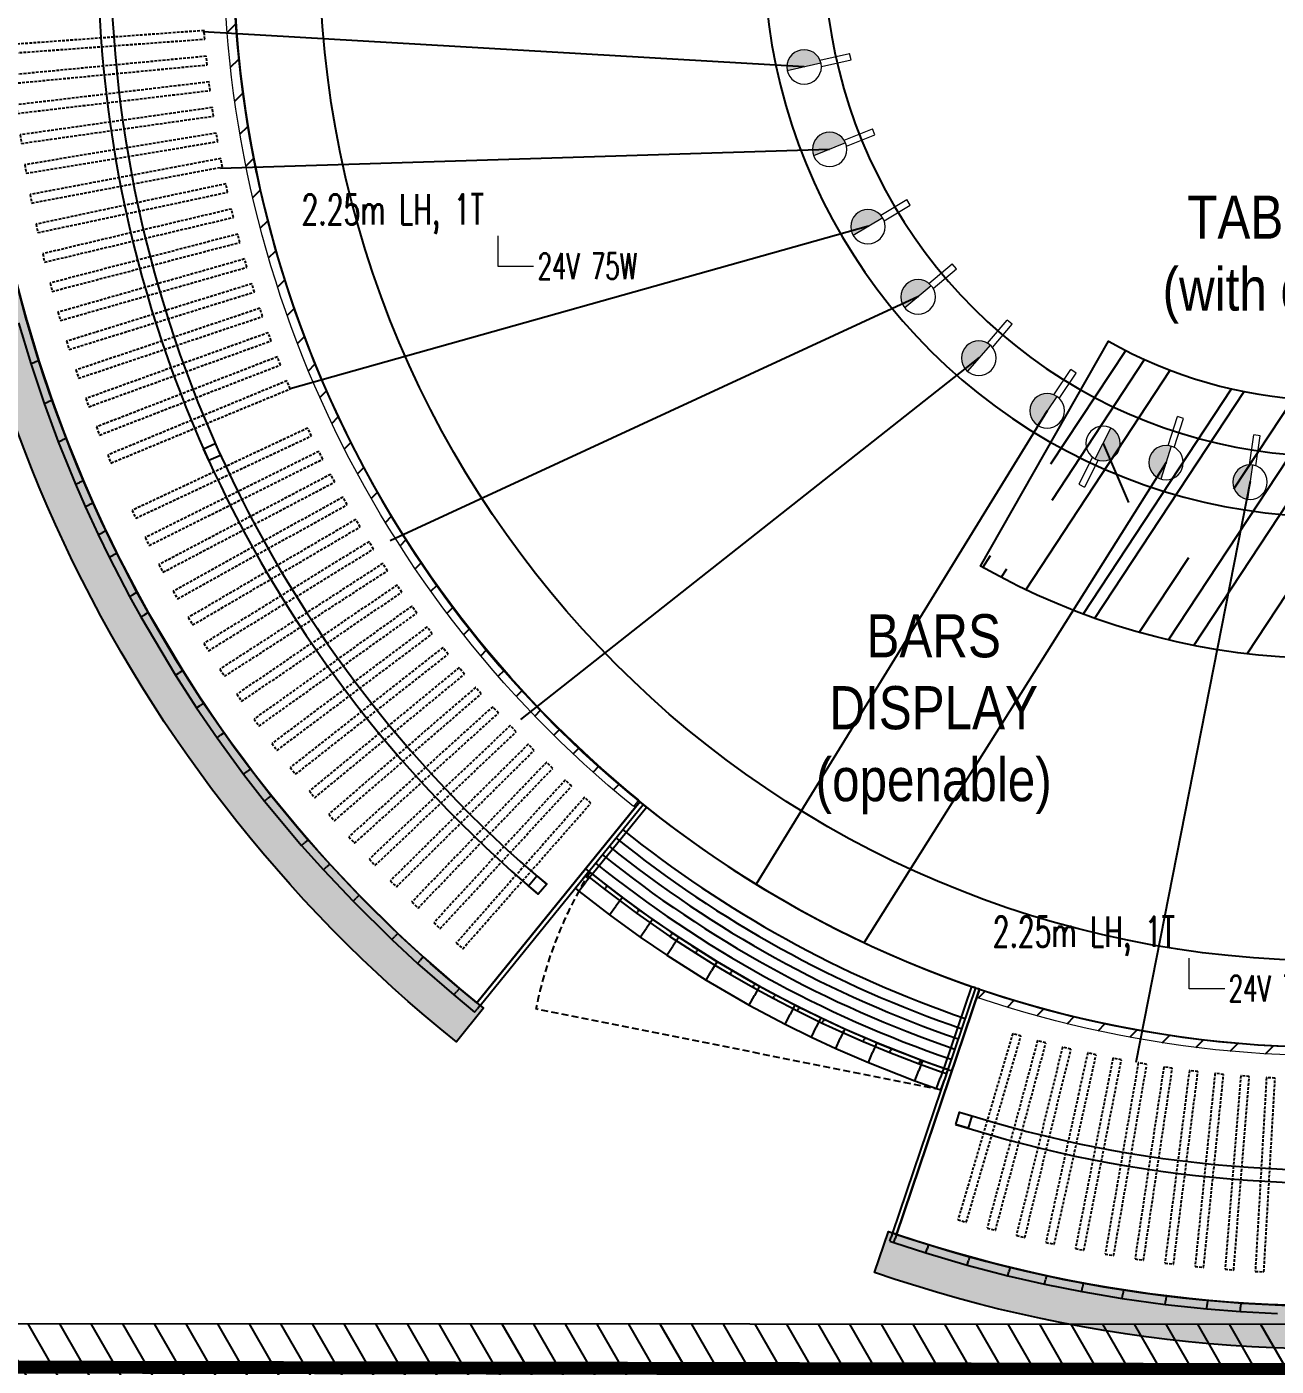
# Model space of a CAD drawing. Header units: millimetres. Extents: x 1734 to 22014, y 983 to 3953.
# Drawn here: x 2444.8 to 2734.6, y 2116.5 to 2427.1 of the extents above; entities that cross this region are included whole.
import ezdxf

# ---------------------------------------------------------------- set-up
doc = ezdxf.new("R2010")
doc.units = ezdxf.units.MM
for name, pattern in [('ACAD_ISO03W100', [30, 12, -18]), ('DASHDOT', [25.4, 12.7, -6.35, 0, -6.35]), ('HIDDEN2', [4.7624999999999975, 3.174999999999998, -1.587499999999999])]:
    doc.linetypes.add(name, pattern=pattern)
for name, color, linetype in [('FLOO_areas', 6, 'Continuous'), ('LAY_frames', 3, 'Continuous'), ('LAY_furn freestanding', 1, 'Continuous'), ('LAY_furn prod', 8, 'Continuous'), ('LAY_furn wall', 1, 'Continuous'), ('LAY_new wall', 6, 'Continuous'), ('LAY_new wall hatch', 8, 'Continuous'), ('LAY_text', 3, 'Continuous'), ('LD_beam', 240, 'Continuous'), ('LD_light integrated', 240, 'Continuous'), ('LD_pointing', 30, 'Continuous'), ('MATERIALE_xorel scuro', 177, 'Continuous'), ('MATERIALS_blackglass', 10, 'Continuous'), ('MATERIALS_transparent glass', 133, 'Continuous'), ('Materials_xorel', 52, 'Continuous'), ('SURVEY_leaseline', 30, 'Continuous'), ('SURVEY_walls', 6, 'Continuous'), ('SURVEY_walls_patt', 8, 'Continuous')]:
    doc.layers.add(name, color=color, linetype=linetype)
doc.layers.add('LD_light', color=240, linetype='Continuous', lineweight=5)
doc.layers.add('LD_text', color=7, linetype='Continuous', lineweight=9)
doc.styles.add('Detail 1-50', font='Arial Narrow.ttf', dxfattribs={"height": 0.125})
doc.styles.add('SIMPLEX', font='SIMPLEX.SHX', dxfattribs={"width": 0.65})

# ---------------------------------------------------------------- blocks, each defined once
blk = doc.blocks.new('purefasciostrettoplan')
at = {"layer": 'LD_light'}
blk.add_hatch(color=256, dxfattribs=at).paths.add_polyline_path([(-4.300000000000005, -3.20375193e-08, 1), (4.300000000000005, 0)])
for p, q in [((4.300000000000181, 0), (-4.300000001001535, -3.20375193e-08)), ((4.22373778999281, 0.8062499999999772), (11.80825933678989, 0.8062499999999772)), ((11.80825933678989, 0.8062499999999772), (11.80825933779124, -0.806250000000091)), ((4.223737790994163, -0.806250000000091), (11.80825933779124, -0.806250000000091))]:
    blk.add_line(p, q, dxfattribs=at)
blk.add_circle((0, 0), 4.300000000000005, dxfattribs=at)
blk = doc.blocks.new('24v75w')
at = {"layer": 'LD_light', "color": 7}
for p, q in [((0, -7.154871090875531), (0, 0)), ((8.246694318742811, -7.154871090875531), (0, -7.154871090875531))]:
    blk.add_line(p, q, dxfattribs=at)
at = {"layer": 'LD_light', "color": 7, "linetype": 'Continuous', "lineweight": 0, "insert": (9.169808406062657, -10.074464767893), "char_height": 6, "width": 128.0659965766446, "attachment_point": 7, "style": 'SIMPLEX'}
blk.add_mtext('24V 75W', dxfattribs=at)

msp = doc.modelspace()

# ---------------------------------------------------------------- hatches: boundary and pattern name
at = {"layer": 'LAY_new wall hatch'}
h = msp.add_hatch(color=144, dxfattribs=at)
h.dxf.hatch_style = 1
edge = h.paths.add_edge_path()
edge.add_arc((2747.405994086787, 2445.203507309957), 314.7136621877216, 177.2682524818845, 231.3197208174613)
edge.add_line((2550.718137627071, 2199.52368256057), (2544.419723396179, 2191.759072028646))
edge.add_arc((2747.369918621673, 2445.181701872504), 324.6718513500106, 177.2640651704648, 231.3109650953508, ccw=False)
edge.add_line((2423.068149601819, 2460.679239407103), (2433.049966211456, 2460.202737491925))
h = msp.add_hatch(color=144, dxfattribs=at)
edge = h.paths.add_edge_path()
edge.add_line((2971.214910354189, 2202.987059092549), (2969.394277730069, 2247.894329157141))
edge.add_line((2969.394277730065, 2247.894329157142), (2911.381471270375, 2228.335378881005))
edge.add_line((2911.381471270375, 2228.335378881005), (2937.170708852424, 2191.492573537118))
edge.add_line((2937.170708852424, 2191.492573537117), (2941.669990678736, 2185.06484708776))
edge.add_arc((2747.365069775151, 2445.222771663553), 324.709944422609, -109.04361390297572, -53.24494069382962, ccw=False)
edge.add_line((2641.416178101088, 2138.28404755079), (2644.621297110873, 2147.756492437568))
edge.add_arc((2747.364692601092, 2445.225430727968), 314.7125268629732, 250.9454963952326, 304.9900056502635)
edge.add_line((2927.831410775016, 2187.396537475073), (2895.540639580056, 2233.527509503824))
edge.add_line((2895.540639580056, 2233.527509503824), (2978.844655883073, 2261.653791509757))
edge.add_line((2978.844655883073, 2261.653791509756), (2981.125684646275, 2205.39050514588))
edge.add_arc((2985.176561520355, 2105.472586850155), 100.000000000001, 8.433178829843598, 92.32161672441129, ccw=False)
edge.add_line((3084.0953188569, 2120.138174018589), (3103.879070324212, 2123.071291452277))
edge.add_arc((2985.176561520282, 2105.472586850167), 120.0000000000745, -24.32078398411261, 8.43317882983331, ccw=False)
edge.add_line((3094.527034352875, 2056.051193797104), (3076.253405903488, 2064.180839282265))
edge.add_arc((4319.00339718481, 1511.323281562865), 1360.176098877339, 156.0173317961582, 165.4509726311808)
edge.add_line((3002.444012840853, 1853.010869065012), (3021.802706205021, 1847.98682774032))
edge.add_arc((4318.83516160505, 1511.376058985647), 1340.000000000988, 165.451344330369, 170.3008962202452)
edge.add_line((2997.988981603354, 1737.131166962378), (3017.703103692918, 1733.761687738849))
edge.add_arc((4318.835161603187, 1511.376058986007), 1319.999999999092, 170.300896220247, 180.00000000001)
edge.add_line((2998.835161604096, 1511.376058985776), (2988.835161604096, 1511.376058985776))
edge.add_arc((4318.83516160319, 1511.376058986009), 1329.999999999095, 170.7316956140113, 180.0000000000101, ccw=False)
edge.add_line((3006.19836018058, 1725.583032608752), (2986.483689081113, 1728.952605667425))
edge.add_arc((4318.835161605039, 1511.376058985649), 1350.000000000978, 165.8757613932792, 170.7253132831554, ccw=False)
edge.add_line((3009.647188784518, 1840.810197812725), (2990.287905172245, 1845.834392320839))
edge.add_arc((4319.003397184813, 1511.323281562866), 1370.176098877342, 155.5991582892873, 165.8691426647666, ccw=False)
edge.add_line((3071.214726916747, 2077.36742850318), (3089.097702981369, 2069.411578025664))
edge.add_arc((2985.176561520282, 2105.472586850167), 110.0000000000749, -19.13695759902597, 3.217270259381089)
edge.add_line((3095.003189744406, 2111.646056938921), (3075.118746498923, 2108.698011051927))
edge.add_arc((2985.176561520355, 2105.472586850155), 90.00000000000121, 2.053808621399719, 98.70098693285337)
edge.add_line((2971.561555267213, 2194.436802154552), (2971.214910354192, 2202.987059092549))
at = {"layer": 'LD_light integrated'}
h = msp.add_hatch(dxfattribs=at)
h.set_pattern_fill('ANSI31', color=256, scale=50)
h.set_pattern_definition([(44.99999999999996, (-6677.900398347509, 5675.147327206205), (-4.41941738241592, 4.419417382415922), [])])
h.paths.add_polyline_path([(2492.728274099751, 2456.799433240053), (2490.730187893259, 2456.886906158414, 0.2375803874913441), (2585.466893864468, 2246.308814959611), (2586.726833878442, 2247.862053885686, -0.2375803697119024)])
h = msp.add_hatch(dxfattribs=at)
h.set_pattern_fill('ANSI31', color=256, scale=50)
h.set_pattern_definition([(44.99999999999996, (-6930.156461647264, 5670.05439784533), (-4.41941738241592, 4.419417382415922), [])])
edge = h.paths.add_edge_path()
edge.add_arc((2747.374459992318, 2445.19832989126), 256.683601178047, 251.3061146963605, 304.9912622857946, ccw=False)
edge.add_line((2665.10431102871, 2202.056203341301), (2665.745334830535, 2203.950692318705))
edge.add_arc((2747.374459992301, 2445.198329891415), 254.6836011781855, 251.3061146963439, 304.991262285778)
edge.add_line((2893.423155011522, 2236.551462212383), (2894.570058026427, 2234.912983199885))
at = {"layer": 'MATERIALS_transparent glass'}
h = msp.add_hatch(dxfattribs=at)
h.set_pattern_fill('AR-RROOF', color=144, angle=-48.41933946511892, style=0)
h.set_pattern_definition([(56.60607447035001, (2265.222311175115, 1231.563346925964), (9.549299640537331, 60.63452215013518), [380.9999999999999, -50.79999999999998, 127, -25.39999999999999]), (56.60607447035001, (2273.212352384533, 1266.758130139841), (-42.18476449464011, -2.613267787991106), [76.19999999999997, -8.381999999999996, 152.3999999999999, -19.04999999999999]), (56.60607447035001, (2254.18666716028, 1254.049624100673), (58.48737126340939, 119.6409884892971), [203.1999999999999, -35.56, 101.6, -25.39999999999999])])
h.paths.add_polyline_path([(2815.826232564796, 2295.413921715489), (2790.887280501625, 2349.985422244527, -0.240926947097983), (2695.630596273037, 2354.197180334771), (2665.972639274998, 2302.03967285308, 0.2409269470979931)])
at = {"layer": 'SURVEY_walls_patt'}
h = msp.add_hatch(dxfattribs=at)
h.set_pattern_fill('ANSI31', color=144, scale=2, angle=-105.0254139354689, style=0)
h.set_pattern_definition([(299.974586064531, (20741.69048663433, 57719.27761822823), (5.500669066013499, 3.172560452726184), [])])
edge = h.paths.add_edge_path()
edge.add_line((2424.100346429284, 2126.387948375123), (2424.091475256304, 2106.387950389017))
edge.add_line((2424.091475256304, 2106.387950389017), (2969.091421684447, 2106.146211914785))
edge.add_line((2969.091421684447, 2106.146211914785), (2968.774278546138, 1391.146282325448))
edge.add_line((2968.774278546138, 1391.146282325448), (2988.774276579075, 1391.137411188831))
edge.add_line((2988.774276579075, 1391.137411188831), (2989.100290792649, 2126.137338809584))
edge.add_line((2989.100290792649, 2126.137338809584), (2424.100348766227, 2126.388014633978))

# ---------------------------------------------------------------- linework, layer by layer
at = {"color": 144, "linetype": 'HIDDEN2', "ltscale": 0.2}
for points in [[(2485.882397070345, 2426.183772472928), (2441.000889539555, 2422.920295529015), (2441.14593295928, 2420.92556186098), (2486.027440490077, 2424.189038804894)], [(2486.38465147583, 2420.218738227571), (2441.589348605226, 2415.931449955122), (2441.779894750674, 2413.940547605318), (2486.575197621274, 2418.227835877765)], [(2487.022958978323, 2414.266725411017), (2442.337212302249, 2408.957860748811), (2442.573161842785, 2406.97182756321), (2487.258908518867, 2412.280692225415)], [(2487.796986831785, 2408.330836773397), (2443.244090773554, 2402.003163202118), (2443.525320710054, 2400.02303448842), (2488.078216768288, 2406.350708059696)], [(2488.706331539935, 2402.414166659397), (2444.309511268602, 2395.07098275897), (2444.635874997512, 2393.097790746909), (2489.032695268845, 2400.440974647337)], [(2489.750519066591, 2396.519799395193), (2445.53291838981, 2388.164933125247), (2445.904245779584, 2386.199706428502), (2490.121846456368, 2394.554572698449)], [(2490.929005082795, 2390.650807680617), (2446.913674382049, 2381.288614384993), (2447.329771861856, 2379.332377464962), (2491.345102562598, 2388.694570760585)], [(2492.241175250543, 2384.810250987371), (2448.451059465158, 2374.445611123711), (2448.911710125773, 2372.499383755473), (2492.70182591115, 2382.864023619131)], [(2493.686345543065, 2379.001173964142), (2450.144272209127, 2367.639490559734), (2450.649235915986, 2365.704287300448), (2494.191309249927, 2377.065970704857)], [(2495.263762601371, 2373.226604849453), (2451.992429951835, 2360.873800684658), (2452.541443470269, 2358.950630344677), (2495.812776119801, 2371.303434509476)], [(2496.972604126993, 2367.489553893047), (2453.994569259277, 2354.152068413786), (2454.587346391683, 2352.241933530778), (2497.565381259406, 2365.579419010038)], [(2498.811979310674, 2361.793011786662), (2456.149646427722, 2347.477797747582), (2456.785878162791, 2345.581694063897), (2499.448211045743, 2359.896908102975)], [(2500.780929296663, 2356.139948105011), (2458.456538027804, 2340.85446794505), (2459.135892701583, 2338.973383888656), (2501.460283970438, 2354.258864048618)], [(2502.878427682648, 2350.533309757752), (2460.91404149017, 2334.285531709998), (2461.636164958956, 2332.420447879224), (2503.600551151434, 2348.668225926975)], [(2505.103381054741, 2344.976019453283), (2463.520875732363, 2327.774413391203), (2464.285391557347, 2325.926302043543), (2505.867896879721, 2343.127908105624)], [(2509.930947498651, 2334.021043671864), (2469.177023708449, 2314.939175427295), (2470.025106741537, 2313.127889925509), (2510.779030531743, 2332.209758170077)], [(2512.531043987776, 2328.629068960927), (2472.223388924853, 2308.621746718083), (2473.112603246758, 2306.830295381954), (2513.420258309681, 2326.837617624796)], [(2515.253563609527, 2323.297860847812), (2475.413189423165, 2302.375514308974), (2476.343071491559, 2300.604831011803), (2516.183445677918, 2321.52717755064)], [(2518.097087130049, 2318.03019846072), (2478.744762378697, 2296.203734325074), (2479.714827451397, 2294.454742113903), (2519.067152202744, 2316.281206249548)], [(2521.060132236846, 2312.828827801825), (2482.216371061579, 2290.109624079876), (2483.226113449218, 2288.38323469431), (2522.069874624493, 2311.102438416257)], [(2524.141154311506, 2307.696460315796), (2485.826205742127, 2284.096360398082), (2486.8750990718, 2282.393473794997), (2525.190047641179, 2305.993573712713)], [(2527.3385472349, 2302.635771476368), (2489.572384634237, 2278.16707795954), (2490.659882123869, 2276.488581843957), (2528.42604472454, 2300.957275360783)], [(2530.650644224446, 2297.649399391578), (2493.452954876342, 2272.324867665162), (2494.578489619737, 2270.671637027469), (2531.776178967844, 2295.996168753885)], [(2534.075718702996, 2292.739943428584), (2497.465893549459, 2266.572775025651), (2498.628878811815, 2264.945671685491), (2535.238703965351, 2291.112840088426)], [(2537.61198519887, 2287.909962858614), (2501.609108731667, 2260.913798573893), (2502.808938255428, 2259.313670730904), (2538.811814722631, 2286.309835015628)], [(2541.257600276636, 2283.161975522815), (2505.880440588677, 2255.350888301836), (2507.116488909611, 2253.778570093479), (2542.493648597574, 2281.589657314461)], [(2545.01066349808, 2278.498456519747), (2510.27766249971, 2249.886944122685), (2511.549285272904, 2248.343255189426), (2546.282286271286, 2276.954767586484)], [(2548.869218412885, 2273.921836915098), (2514.798482218197, 2244.524814359187), (2516.105016554018, 2243.010559417201), (2550.175752748699, 2272.407581973112)], [(2552.831253578493, 2269.434502474411), (2519.440543066776, 2239.267294258819), (2520.781307876354, 2237.78326268052), (2554.172018388072, 2267.950470896113)], [(2556.894703608734, 2265.038792419376), (2524.201425165749, 2234.117124536637), (2525.575721516092, 2232.66408993917), (2558.26899995908, 2263.585757821909)], [(2561.057450250406, 2260.736998208426), (2529.078646694616, 2229.07698994657), (2530.485758172923, 2227.655709788531), (2562.464561728706, 2259.315718050393)], [(2565.317323487587, 2256.531362342193), (2534.069665185776, 2224.149517881844), (2535.508858272904, 2222.760733068432), (2566.756516574711, 2255.142577528781)], [(2569.672102672783, 2252.424077194523), (2539.171878849931, 2219.337277005387), (2540.642403302772, 2217.981711502147), (2571.142627125635, 2251.068511691285)], [(2574.119517684616, 2248.417283869598), (2544.382627932358, 2214.642775910744), (2545.883717174976, 2213.321136366199), (2575.62060692723, 2247.095644325053)], [(2673.44090071481, 2193.654742975947), (2660.751081093098, 2150.481041745118), (2662.669912258905, 2149.917049761932), (2675.359731880628, 2193.090750992757)], [(2679.202995014701, 2192.032348968506), (2667.502155032937, 2148.580187414431), (2669.433362213113, 2148.060150081907), (2681.134202194877, 2191.512311635983)], [(2685.000627315552, 2190.541928645184), (2674.294866554483, 2146.83395813033), (2676.237443021811, 2146.35814654095), (2686.943203782881, 2190.066117055803)], [(2690.830775344941, 2189.184258953535), (2681.12567465621, 2145.243264192132), (2683.078607756721, 2144.811926383744), (2692.78370844544, 2188.75292114515)], [(2696.690399880135, 2187.960047638994), (2687.991018477056, 2143.808934819449), (2689.953290157926, 2143.422295645979), (2698.652671561002, 2187.573408465524)], [(2702.576446332499, 2186.869932875881), (2694.887319152669, 2142.53171771996), (2696.857906492933, 2142.18997873419), (2704.547033672763, 2186.52819389011)], [(2708.485846339794, 2185.914482934769), (2701.810981681083, 2141.412278699606), (2703.788857424868, 2141.115618048105), (2710.463722083579, 2185.617822283271)], [(2714.415519365695, 2185.094195886236), (2708.758396796751, 2140.451201315526), (2710.742529888783, 2140.199773645797), (2716.399652457731, 2184.842768216506)], [(2720.362374305692, 2184.409499341204), (2715.725942852052, 2139.64898657184), (2717.71529897513, 2139.442922951679), (2722.351730428778, 2184.20343572104)], [(2726.323311098429, 2183.860750228056), (2722.709987705199, 2139.006052658501), (2724.703529819406, 2138.845460507689), (2728.316853212636, 2183.700158077247)], [(2732.29522234176, 2183.448234606563), (2729.706890613688, 2138.522734733262), (2731.703579496949, 2138.407697767572), (2734.291911225013, 2183.333197640872)]]:
    msp.add_lwpolyline(points, close=True, dxfattribs=at)
at = {"layer": 'FLOO_areas', "color": 144}
msp.add_arc((2747.375625308618, 2445.197775528884), 254.6836011780372, 103.227778360215, 304.9912622858433, dxfattribs=at)
at = {"layer": 'LAY_frames', "color": 144, "linetype": 'HIDDEN2', "ltscale": 0.5}
msp.add_lwpolyline([(2656.787041555875, 2180.59126189256), (2562.83966762331, 2199.38679705016)], dxfattribs=at)
msp.add_arc((2656.787041555865, 2180.591261892564), 95.80908730743836, 148.2156359214425, 168.6865136810202, dxfattribs=at)
at = {"layer": 'LAY_furn freestanding', "color": 144}
msp.add_lwpolyline([(2790.887280501625, 2349.985422244527), (2815.826232564796, 2295.413921715489, -0.2409269470979931), (2665.972639274998, 2302.03967285308), (2695.630596273037, 2354.197180334771, 0.240926947097983)], format="xyb", close=True, dxfattribs=at)
msp.add_circle((2747.375625308607, 2445.197775528874), 234.6836011780258, dxfattribs=at)
for radius in [264.6836011781601, 262.1836011781601, 267.1836011781601, 272.18360117816, 269.68360117816]:
    msp.add_arc((2747.375625308632, 2445.197775529003), radius, 231.1606828573267, 251.0975259569858, dxfattribs=at)
at = {"layer": 'LAY_furn prod', "color": 144}
for points in [[(2485.74928372461, 2329.211953237539), (2488.488998579556, 2330.434230830232), (2489.711276172242, 2327.694515975285), (2486.971561317303, 2326.472238382594)], [(2561.114879286361, 2227.929522254973), (2563.058795991783, 2230.214514124187), (2565.343787860995, 2228.270597418757), (2563.399871155569, 2225.985605549547)], [(2660.234210084018, 2172.603944463808), (2661.130708259843, 2175.46686098735), (2663.993624783376, 2174.570362811521), (2663.097126607558, 2171.707446287986)]]:
    msp.add_lwpolyline(points, close=True, dxfattribs=at)
for radius, start, end in [(286.1836011780259, 178.4256553005792, 229.9946470057816), (283.1836011780259, 178.4307135759383, 229.9895887304009), (286.1836011780259, 252.2635617972005, 304.0338151850426), (283.1836011780259, 252.2686200725107, 304.0287569096447)]:
    msp.add_arc((2747.375625308607, 2445.197775528874), radius, start, end, dxfattribs=at)
at = {"layer": 'LAY_furn wall', "color": 144}
for points in [[(2586.932608616156, 2247.405523143617), (2549.134411335213, 2200.808352818459, -0.238626251442358), (2433.049966211456, 2460.202737491922), (2492.981718216412, 2457.341775832615)], [(2893.424320327809, 2236.550907850024), (2927.83141077503, 2187.396537475078, -0.2386262514423218), (2646.515786088195, 2147.11546863562), (2665.746500146921, 2203.950137956303)]]:
    msp.add_lwpolyline(points, format="xyb", dxfattribs=at)
for centre, radius, start, end in [((2747.375625308613, 2445.197775528883), 254.6836011780356, 177.2669465286185, 304.9912785176475), ((2747.375625308629, 2445.197775529006), 274.68360117816, 230.9520941180589, 251.3061146962862)]:
    msp.add_arc(centre, radius, start, end, dxfattribs=at)
at = {"layer": 'LAY_new wall', "color": 6}
for p, q in [((2575.110975750809, 2231.244576747298), (2573.546676829107, 2229.2944565244497)), ((2575.891035469554, 2230.618847849873), (2574.3442676711193, 2228.6546649467336)), ((2575.110975750809, 2231.244576747298), (2575.891035469554, 2230.618847849873)), ((2575.891035469554, 2230.618847849873), (2582.914022711837, 2225.189907425391)), ((2571.982377907406, 2227.344336301601), (2573.546676829107, 2229.2944565244497)), ((2571.982377907406, 2227.344336301601), (2572.797499872685, 2226.690482043594)), ((2572.797499872685, 2226.690482043594), (2574.3442676711193, 2228.6546649467336)), ((2572.797499872685, 2226.690482043594), (2579.919053700636, 2221.1853472444136)), ((2582.914022711837, 2225.189907425391), (2581.4165382062365, 2223.1876273349026)), ((2582.914022711837, 2225.189907425391), (2589.898730772853, 2220.137542605525)), ((2579.919053700636, 2221.1853472444136), (2581.4165382062365, 2223.1876273349026)), ((2579.919053700636, 2221.1853472444136), (2587.027266132377, 2216.0436459580415)), ((2589.898730772853, 2220.137542605525), (2588.462998452615, 2218.0905942817835)), ((2589.898730772853, 2220.137542605525), (2595.996804074544, 2215.991464014724)), ((2587.027266132377, 2216.0436459580415), (2588.462998452615, 2218.0905942817835)), ((2587.027266132377, 2216.0436459580415), (2593.2529822921524, 2211.810783018317)), ((2595.996804074544, 2215.991464014724), (2594.624893183348, 2213.901123516521)), ((2595.996804074544, 2215.991464014724), (2604.906242033299, 2210.349834117225)), ((2593.2529822921524, 2211.810783018317), (2594.624893183348, 2213.901123516521)), ((2593.2529822921524, 2211.810783018317), (2602.3156033687487, 2206.0721545827055)), ((2602.3156033687487, 2206.0721545827055), (2603.610922701024, 2208.2109943499654)), ((2604.906242033299, 2210.349834117225), (2603.610922701024, 2208.2109943499654)), ((2604.906242033299, 2210.349834117225), (2614.748050932736, 2204.654624989711)), ((2602.3156033687487, 2206.0721545827055), (2612.3250636828534, 2200.2799297666315)), ((2614.748050932736, 2204.654624989711), (2613.5365573077947, 2202.4672773781713)), ((2614.748050932736, 2204.654624989711), (2622.939710081006, 2200.316613007943)), ((2612.3250636828534, 2200.2799297666315), (2613.5365573077947, 2202.4672773781713)), ((2612.3250636828534, 2200.2799297666315), (2620.6638504348684, 2195.864004227141)), ((2622.939710081006, 2200.316613007943), (2621.801780257937, 2198.090308617542)), ((2622.939710081006, 2200.316613007943), (2628.92171546349, 2197.367688577072)), ((2620.6638504348684, 2195.864004227141), (2621.801780257937, 2198.090308617542)), ((2620.6638504348684, 2195.864004227141), (2626.7631463604334, 2192.8572595627716)), ((2628.92171546349, 2197.367688577072), (2627.842430911962, 2195.1124740699215)), ((2628.92171546349, 2197.367688577072), (2634.477134714038, 2194.788088061317)), ((2626.7631463604334, 2192.8572595627716), (2627.842430911962, 2195.1124740699215)), ((2626.7631463604334, 2192.8572595627716), (2632.430045618932, 2190.2258944774967)), ((2632.430045618932, 2190.2258944774967), (2633.453590166485, 2192.506991269407)), ((2634.477134714038, 2194.788088061317), (2633.453590166485, 2192.506991269407)), ((2634.477134714038, 2194.788088061317), (2641.89839687026, 2191.57278654495)), ((2632.430045618932, 2190.2258944774967), (2639.992113327786, 2186.9495882024567)), ((2639.992113327786, 2186.9495882024567), (2640.9452550990227, 2189.2611873737033)), ((2641.89839687026, 2191.57278654495), (2640.9452550990227, 2189.2611873737033)), ((2641.89839687026, 2191.57278654495), (2652.52763589393, 2187.409219421111)), ((2639.992113327786, 2186.9495882024567), (2650.7720717091443, 2182.7269829705087)), ((2652.52763589393, 2187.409219421111), (2651.649853801537, 2185.06810119581)), ((2652.52763589393, 2187.409219421111), (2657.442356572079, 2185.647996236932)), ((2650.7720717091443, 2182.7269829705087), (2651.649853801537, 2185.06810119581)), ((2655.7975719898313, 2180.926061171271), (2656.619964280955, 2183.2870287041014)), ((2657.442356572079, 2185.647996236932), (2656.619964280955, 2183.2870287041014)), ((2656.787041555879, 2180.5912618925604), (2657.58832130832, 2182.9593731142577)), ((2657.442356572079, 2185.647996236932), (2658.38960106076, 2185.327484335955)), ((2658.38960106076, 2185.327484335955), (2657.58832130832, 2182.9593731142577)), ((2650.7720717091443, 2182.7269829705087), (2655.7975719898313, 2180.926061171271)), ((2655.7975719898313, 2180.926061171271), (2656.787041555879, 2180.5912618925604))]:
    msp.add_line(p, q, dxfattribs=at)
at = {"layer": 'LAY_new wall', "color": 144}
msp.add_lwpolyline([(2433.049966211456, 2460.202737491925, 0.2403162887644801), (2550.718137627071, 2199.52368256057), (2544.419723396179, 2191.759072028646, -0.2402952042183445), (2423.068149601819, 2460.679239407103)], format="xyb", close=True, dxfattribs=at)
msp.add_lwpolyline([(2969.394277730065, 2247.894329157142), (2911.381471270375, 2228.335378881005), (2937.170708852424, 2191.492573537117), (2941.669990678736, 2185.06484708776, -0.2483951444749258), (2641.416178101088, 2138.28404755079), (2644.621297110869, 2147.756492437567, 0.2402841706610582), (2927.831410775016, 2187.396537475073), (2895.540639580056, 2233.527509503824), (2978.844655883073, 2261.653791509756), (2981.125684646275, 2205.390505145881, -0.3833056297848625), (3084.0953188569, 2120.138174018589), (3103.879070324205, 2123.071291452277, -0.1438971608902566), (3094.527034352875, 2056.051193797104)], format="xyb", dxfattribs=at)
at = {"layer": 'LD_beam'}
for points in [[(2716.739616662602, 2573.268924462577, 1.210545597383924), (2823.312996562297, 2337.613821096093, 1.210545597383924)], [(2719.996676530322, 2559.653067492923, 1.210545597383953), (2815.239731754355, 2349.051582911277, 1.210545597383953)]]:
    msp.add_lwpolyline(points, format="xyb", dxfattribs=at)
at = {"layer": 'LD_light'}
msp.add_lwpolyline([(2586.726833878347, 2247.862053885572), (2585.466893864468, 2246.308814959611, -0.2375803874913441), (2490.730187893259, 2456.886906158414), (2492.728274099751, 2456.799433240053, 0.2375803874913441), (2586.726847193819, 2247.86204308447)], format="xyb", dxfattribs=at)
msp.add_lwpolyline([(2894.570058026427, 2234.912983199885, -0.2386262514422542), (2665.10431102871, 2202.056203341301), (2665.745334830535, 2203.950692318705, 0.2386262514422542), (2893.423155011522, 2236.551462212383)], format="xyb", close=True, dxfattribs=at)
at = {"layer": 'LD_pointing'}
for p, q in [((2625.056941144972, 2417.743225704911), (2485.624817045868, 2425.865732351207)), ((2630.971245325152, 2398.633180171913), (2489.662710722023, 2394.222644148294)), ((2639.99968274001, 2380.795798764942), (2505.866731563441, 2343.128462468)), ((2651.623366740409, 2364.546705380106), (2529.018736439601, 2307.87886197984)), ((2665.693121246637, 2350.362732956817), (2559.265730623949, 2266.430058113645)), ((2681.437033596696, 2338.032438729681), (2613.909823864848, 2228.285244414183)), ((2694.394256885436, 2330.461123533406), (2700.314325884417, 2316.776359816289)), ((2709.014513089081, 2326.020910973938), (2638.969031824381, 2214.736982617012)), ((2728.524527766873, 2321.656946551604), (2701.976207756332, 2186.918875228657))]:
    msp.add_line(p, q, dxfattribs=at)
at = {"layer": 'LD_text', "color": 9, "linetype": 'ACAD_ISO03W100', "ltscale": 0.5}
msp.add_arc((2746.894001129214, 2444.979948668411), 124.7852925316028, 305.4544281447826, 103.2146320293767, dxfattribs=at)
at = {"layer": 'MATERIALE_xorel scuro', "color": 1}
for p, q in [((2574.4967688505844, 2230.455431661837), (2574.803872287838, 2230.8500041885372)), ((2574.4967688505844, 2230.455431661837), (2578.7947035992916, 2227.1102658302025)), ((2575.110975725092, 2231.244576715238), (2574.803872287838, 2230.8500041885372)), ((2575.110975725092, 2231.244576715238), (2579.402529090694, 2227.904377637631)), ((2578.7947035992916, 2227.1102658302025), (2579.0986163449925, 2227.507321733917)), ((2578.7947035992916, 2227.1102658302025), (2586.172389709727, 2221.5572998350713)), ((2579.402529090694, 2227.904377637631), (2579.0986163449925, 2227.507321733917)), ((2579.402529090694, 2227.904377637631), (2586.758656652641, 2222.367638123929)), ((2586.172389709727, 2221.5572998350713), (2586.465523181184, 2221.9624689795)), ((2586.172389709727, 2221.5572998350713), (2593.9313899766935, 2216.164133287542)), ((2586.758656652641, 2222.367638123929), (2586.465523181184, 2221.9624689795)), ((2586.758656652641, 2222.367638123929), (2594.4868766135, 2216.995866512797)), ((2593.9313899766935, 2216.164133287542), (2594.2091332950968, 2216.5799999001692)), ((2593.9313899766935, 2216.164133287542), (2599.914107499551, 2212.3273265838357)), ((2594.4868766135, 2216.995866512797), (2594.2091332950968, 2216.5799999001692)), ((2594.4868766135, 2216.995866512797), (2600.451523053922, 2213.170649065974)), ((2599.914107499551, 2212.3273265838357), (2600.1828152767366, 2212.748987824905)), ((2599.914107499551, 2212.3273265838357), (2604.3825076626485, 2209.4978484427006)), ((2600.451523053922, 2213.170649065974), (2600.1828152767366, 2212.748987824905)), ((2600.451523053922, 2213.170649065974), (2604.906242033343, 2210.3498341172)), ((2604.3825076626485, 2209.4978484427006), (2604.644374847996, 2209.9238412799505)), ((2604.3825076626485, 2209.4978484427006), (2607.9077527761137, 2207.3949519163225)), ((2604.906242033343, 2210.3498341172), (2604.644374847996, 2209.9238412799505)), ((2604.906242033343, 2210.3498341172), (2608.412160952055, 2208.25846614742)), ((2607.9077527761137, 2207.3949519163225), (2608.159956864084, 2207.8267090318714)), ((2608.412160952055, 2208.25846614742), (2608.159956864084, 2207.8267090318714)), ((2608.412160952055, 2208.25846614742), (2613.632220475545, 2205.273240685534)), ((2607.9077527761137, 2207.3949519163225), (2613.144757545687, 2204.4000358791013)), ((2613.144757545687, 2204.4000358791013), (2613.388489010616, 2204.836638282318)), ((2613.632220475545, 2205.273240685534), (2613.388489010616, 2204.836638282318)), ((2613.632220475545, 2205.273240685534), (2618.319515325191, 2202.719732745445)), ((2613.144757545687, 2204.4000358791013), (2617.850454511883, 2201.8365029774445)), ((2617.850454511883, 2201.8365029774445), (2618.084984918537, 2202.278117861445)), ((2617.850454511883, 2201.8365029774445), (2623.4960329692503, 2198.914743867325)), ((2618.319515325191, 2202.719732745445), (2618.084984918537, 2202.278117861445)), ((2618.319515325191, 2202.719732745445), (2623.945352072697, 2199.80819057254)), ((2623.4960329692503, 2198.914743867325), (2623.720692520974, 2199.3614672199324)), ((2623.4960329692503, 2198.914743867325), (2629.2802772038776, 2196.089430630982)), ((2623.945352072697, 2199.80819057254), (2623.720692520974, 2199.3614672199324)), ((2623.945352072697, 2199.80819057254), (2629.709626585562, 2196.992631543822)), ((2629.2802772038776, 2196.089430630982), (2629.4949518947196, 2196.541031087402)), ((2629.2802772038776, 2196.089430630982), (2634.068445760481, 2193.8753335596903)), ((2629.709626585562, 2196.992631543822), (2629.4949518947196, 2196.541031087402)), ((2629.709626585562, 2196.992631543822), (2634.477134713972, 2194.788088061343)), ((2634.068445760481, 2193.8753335596903), (2634.2727902372267, 2194.3317108105166)), ((2634.068445760481, 2193.8753335596903), (2638.7569159588857, 2191.8440287733856)), ((2634.477134713972, 2194.788088061343), (2634.2727902372267, 2194.3317108105166)), ((2634.477134713972, 2194.788088061343), (2639.149029090258, 2192.763964838615)), ((2638.7569159588857, 2191.8440287733856), (2638.952972524572, 2192.303996806)), ((2639.149029090258, 2192.763964838615), (2638.952972524572, 2192.303996806)), ((2639.149029090258, 2192.763964838615), (2645.319595872803, 2190.176898713015)), ((2638.7569159588857, 2191.8440287733856), (2644.9465442293213, 2189.248970945992)), ((2644.9465442293213, 2189.248970945992), (2645.133070051062, 2189.7129348295034)), ((2644.9465442293213, 2189.248970945992), (2651.7181395078233, 2186.6419254119232)), ((2645.319595872803, 2190.176898713015), (2645.133070051062, 2189.7129348295034)), ((2645.319595872803, 2190.176898713015), (2652.066882009425, 2187.579212131626)), ((2651.7181395078233, 2186.6419254119232), (2651.892510758624, 2187.1105687717745)), ((2651.7181395078233, 2186.6419254119232), (2657.1130188194115, 2184.703738084448)), ((2652.066882009425, 2187.579212131626), (2651.892510758624, 2187.1105687717745)), ((2652.066882009425, 2187.579212131626), (2657.442356572079, 2185.647996236931)), ((2657.1130188194115, 2184.703738084448), (2657.277687695745, 2185.1758671606894)), ((2657.1130188194115, 2184.703738084448), (2658.0690891597824, 2184.3802398472735)), ((2657.442356572079, 2185.647996236931), (2657.277687695745, 2185.1758671606894)), ((2657.442356572079, 2185.647996236931), (2658.38960106076, 2185.327484335952)), ((2658.0690891597824, 2184.3802398472735), (2658.2293451102714, 2184.8538620916124)), ((2658.38960106076, 2185.327484335952), (2658.2293451102714, 2184.8538620916124))]:
    msp.add_line(p, q, dxfattribs=at)
at = {"layer": 'MATERIALS_blackglass', "color": 1}
for p, q in [((2575.110975750988, 2231.244576747157), (2587.71045889056, 2246.777082702476)), ((2575.8875954992077, 2230.6146070917966), (2588.4870786387796, 2246.1471130471155)), ((2587.71045889056, 2246.777082702476), (2588.09876876467, 2246.4620978747957)), ((2588.4870786387796, 2246.1471130471155), (2588.09876876467, 2246.4620978747957)), ((2575.110975750988, 2231.244576747157), (2575.499285625098, 2230.929591919477)), ((2575.8875954992077, 2230.6146070917966), (2575.499285625098, 2230.929591919477)), ((2663.8520111695607, 2204.5911617582556), (2657.4423565720817, 2185.6479962369335)), ((2664.799255658239, 2204.270649857277), (2658.38960106076, 2185.327484335955)), ((2663.8520111695607, 2204.5911617582556), (2664.3256334138996, 2204.430905807766)), ((2664.799255658239, 2204.270649857277), (2664.3256334138996, 2204.430905807766)), ((2657.4423565720817, 2185.6479962369335), (2657.9159788164206, 2185.487740286444)), ((2658.38960106076, 2185.327484335955), (2657.9159788164206, 2185.487740286444))]:
    msp.add_line(p, q, dxfattribs=at)
at = {"layer": 'Materials_xorel', "color": 1}
for p, q in [((2442.810301531459, 2358.4302757877963), (2445.665251940509, 2348.971450333124)), ((2444.733361649734, 2358.980439117887), (2447.570990394765, 2349.579002609803)), ((2445.665251940509, 2348.971450333124), (2446.6181211676367, 2349.2752264714636)), ((2445.665251940509, 2348.971450333124), (2448.762807697375, 2339.750945526826)), ((2447.570990394765, 2349.579002609803), (2446.6181211676367, 2349.2752264714636)), ((2447.570990394765, 2349.579002609803), (2450.64902937847, 2340.416593448867)), ((2448.762807697375, 2339.750945526826), (2449.7059185379226, 2340.0837694878464)), ((2448.762807697375, 2339.750945526826), (2452.0519306524866, 2330.862400365974)), ((2450.64902937847, 2340.416593448867), (2449.7059185379226, 2340.0837694878464)), ((2450.64902937847, 2340.416593448867), (2453.916599947275, 2331.58629158315)), ((2452.0519306524866, 2330.862400365974), (2452.9842652998805, 2331.224345974562)), ((2452.0519306524866, 2330.862400365974), (2456.060337395669, 2321.004373782611)), ((2453.916599947275, 2331.58629158315), (2452.9842652998805, 2331.224345974562)), ((2453.916599947275, 2331.58629158315), (2457.903352123918, 2321.781520895775)), ((2456.060337395669, 2321.004373782611), (2456.9818447597936, 2321.3929473391927)), ((2456.060337395669, 2321.004373782611), (2458.3184038629724, 2315.835919705281)), ((2457.903352123918, 2321.781520895775), (2456.9818447597936, 2321.3929473391927)), ((2457.903352123918, 2321.781520895775), (2460.143033943419, 2316.655147159865)), ((2460.143033943419, 2316.655147159865), (2459.230718903196, 2316.245533432573)), ((2460.143033943419, 2316.655147159865), (2463.127453612928, 2310.183903137794)), ((2458.3184038629724, 2315.835919705281), (2459.230718903196, 2316.245533432573)), ((2458.3184038629724, 2315.835919705281), (2461.319880153851, 2309.3276910861027)), ((2463.127453612928, 2310.183903137794), (2462.2236668833893, 2309.7557971119486)), ((2463.127453612928, 2310.183903137794), (2465.657346752851, 2304.981583960451)), ((2461.319880153851, 2309.3276910861027), (2462.2236668833893, 2309.7557971119486)), ((2461.319880153851, 2309.3276910861027), (2463.8698355098486, 2304.0841171815237)), ((2463.8698355098486, 2304.0841171815237), (2464.76359113135, 2304.5328505709876)), ((2463.8698355098486, 2304.0841171815237), (2468.5726776976335, 2295.0062076190434)), ((2465.657346752851, 2304.981583960451), (2464.76359113135, 2304.5328505709876)), ((2465.657346752851, 2304.981583960451), (2470.337163238903, 2295.948120975083)), ((2468.5726776976335, 2295.0062076190434), (2469.454920468268, 2295.477164297063)), ((2468.5726776976335, 2295.0062076190434), (2471.1874131402637, 2290.2503350462057)), ((2470.337163238903, 2295.948120975083), (2469.454920468268, 2295.477164297063)), ((2470.337163238903, 2295.948120975083), (2472.923912064321, 2291.24315251401)), ((2471.1874131402637, 2290.2503350462057), (2472.0556626022926, 2290.746743780108)), ((2471.1874131402637, 2290.2503350462057), (2479.2143635061307, 2276.7392794138245)), ((2472.923912064321, 2291.24315251401), (2472.0556626022926, 2290.746743780108)), ((2472.923912064321, 2291.24315251401), (2480.913846200678, 2277.794403026978)), ((2479.2143635061307, 2276.7392794138245), (2480.0641048534044, 2277.266841220401)), ((2479.2143635061307, 2276.7392794138245), (2484.1177326411753, 2269.175320158692)), ((2480.913846200678, 2277.794403026978), (2480.0641048534044, 2277.266841220401)), ((2480.913846200678, 2277.794403026978), (2485.780999125232, 2270.286311060843)), ((2485.780999125232, 2270.286311060843), (2484.9493658832034, 2269.730815609768)), ((2485.780999125232, 2270.286311060843), (2490.518230438938, 2263.401055120778)), ((2484.1177326411753, 2269.175320158692), (2484.9493658832034, 2269.730815609768)), ((2484.1177326411753, 2269.175320158692), (2488.887432868445, 2262.2428727759516)), ((2488.887432868445, 2262.2428727759516), (2489.7028316536916, 2262.821963948365)), ((2488.887432868445, 2262.2428727759516), (2495.060871256711, 2253.818835773723)), ((2490.518230438938, 2263.401055120778), (2489.7028316536916, 2262.821963948365)), ((2490.518230438938, 2263.401055120778), (2496.65693273666, 2255.024417654052)), ((2495.060871256711, 2253.818835773723), (2495.8589019966857, 2254.4216267138872)), ((2496.65693273666, 2255.024417654052), (2495.8589019966857, 2254.4216267138872)), ((2496.65693273666, 2255.024417654052), (2501.480316373534, 2248.827548931009)), ((2495.060871256711, 2253.818835773723), (2499.9227148418668, 2247.572555420062)), ((2499.9227148418668, 2247.572555420062), (2500.7015156077005, 2248.2000521755353)), ((2501.480316373534, 2248.827548931009), (2500.7015156077005, 2248.2000521755353)), ((2501.480316373534, 2248.827548931009), (2510.005581737983, 2238.603411458469)), ((2499.9227148418668, 2247.572555420062), (2508.49077153472, 2237.29709937789)), ((2549.134411335217, 2200.808352818458), (2586.932608616156, 2247.405523143615)), ((2549.911030840636, 2200.178382863776), (2587.709228121575, 2246.775553188933)), ((2586.932608616156, 2247.405523143615), (2587.3209183688655, 2247.090538166274)), ((2587.709228121575, 2246.775553188933), (2587.3209183688655, 2247.090538166274)), ((2508.49077153472, 2237.29709937789), (2509.2481766363517, 2237.9502554181795)), ((2508.49077153472, 2237.29709937789), (2513.5694604524674, 2231.6016594536272)), ((2510.005581737983, 2238.603411458469), (2509.2481766363517, 2237.9502554181795)), ((2510.005581737983, 2238.603411458469), (2515.043673653978, 2232.953498596078)), ((2515.043673653978, 2232.953498596078), (2514.306567053223, 2232.2775790248525)), ((2515.043673653978, 2232.953498596078), (2521.858567314233, 2225.726079394876)), ((2513.5694604524674, 2231.6016594536272), (2514.306567053223, 2232.2775790248525)), ((2513.5694604524674, 2231.6016594536272), (2520.4279886456234, 2224.327964393013)), ((2520.4279886456234, 2224.327964393013), (2521.143277979928, 2225.0270218939445)), ((2520.4279886456234, 2224.327964393013), (2529.4343274036682, 2215.4364734081255)), ((2521.858567314233, 2225.726079394876), (2521.143277979928, 2225.0270218939445)), ((2521.858567314233, 2225.726079394876), (2530.81610360002, 2216.882768558856)), ((2529.4343274036682, 2215.4364734081255), (2530.125215501844, 2216.1596209834906)), ((2529.4343274036682, 2215.4364734081255), (2535.388789983119, 2209.931484272063)), ((2530.81610360002, 2216.882768558856), (2530.125215501844, 2216.1596209834906)), ((2530.81610360002, 2216.882768558856), (2536.724146061337, 2211.420695511796)), ((2536.724146061337, 2211.420695511796), (2536.056468022228, 2210.676089891929)), ((2536.724146061337, 2211.420695511796), (2545.102483884672, 2204.134827092438)), ((2535.388789983119, 2209.931484272063), (2536.056468022228, 2210.676089891929)), ((2535.388789983119, 2209.931484272063), (2543.810870205701, 2202.6075771185338)), ((2543.810870205701, 2202.6075771185338), (2544.4566770451866, 2203.371202105486)), ((2543.810870205701, 2202.6075771185338), (2548.641688190838, 2198.634875073338)), ((2545.102483884672, 2204.134827092438), (2544.4566770451866, 2203.371202105486)), ((2545.102483884672, 2204.134827092438), (2549.912031800879, 2200.179616835714)), ((2664.7992556582385, 2204.2706498572797), (2645.568541599521, 2147.4359805366007)), ((2665.746500146917, 2203.950137956301), (2646.515786088199, 2147.115468635622)), ((2664.7992556582385, 2204.2706498572797), (2665.2728779025774, 2204.1103939067907)), ((2665.746500146917, 2203.950137956301), (2665.2728779025774, 2204.1103939067907)), ((2548.641688190838, 2198.634875073338), (2549.2768599958586, 2199.407245954526)), ((2549.134411335217, 2200.808352818458), (2549.5227210879266, 2200.493367841117)), ((2549.912031800879, 2200.179616835714), (2549.2768599958586, 2199.407245954526)), ((2549.911030840636, 2200.178382863776), (2549.5227210879266, 2200.493367841117)), ((2644.927517797564, 2145.5414915592423), (2645.2480296985423, 2146.4887360479206)), ((2645.568541599521, 2147.435980536599), (2645.2480296985423, 2146.4887360479206)), ((2645.568541599521, 2147.4359805366007), (2646.04216384386, 2147.275724586111)), ((2645.568541599521, 2147.435980536599), (2646.515786088163, 2147.115468635633)), ((2645.8864199604795, 2145.2170351398477), (2646.201103024321, 2146.16625188774)), ((2646.515786088199, 2147.115468635622), (2646.04216384386, 2147.275724586111)), ((2646.515786088163, 2147.115468635633), (2646.201103024321, 2146.16625188774)), ((2646.515786088163, 2147.115468635633), (2653.882460808512, 2144.723488705309)), ((2644.927517797564, 2145.5414915592423), (2645.8864199604795, 2145.2170351398477)), ((2645.8864199604795, 2145.2170351398477), (2653.29154175722, 2142.812571336053)), ((2653.29154175722, 2142.812571336053), (2653.587001282866, 2143.768030020681)), ((2653.29154175722, 2142.812571336053), (2662.893118093611, 2139.9906923337276)), ((2653.882460808512, 2144.723488705309), (2653.587001282866, 2143.768030020681)), ((2653.882460808512, 2144.723488705309), (2663.427098833101, 2141.918343728822)), ((2662.893118093611, 2139.9906923337276), (2663.1601084633558, 2140.954518031275)), ((2662.893118093611, 2139.9906923337276), (2672.3433105769095, 2137.531089893326)), ((2663.427098833101, 2141.918343728822), (2663.1601084633558, 2140.954518031275)), ((2663.427098833101, 2141.918343728822), (2672.818822053479, 2139.473959088695)), ((2672.818822053479, 2139.473959088695), (2672.581066315194, 2138.5025244910107)), ((2672.818822053479, 2139.473959088695), (2681.262326300868, 2137.537572472505)), ((2672.3433105769095, 2137.531089893326), (2672.581066315194, 2138.5025244910107)), ((2672.3433105769095, 2137.531089893326), (2680.8421712632753, 2135.5820081372494)), ((2680.8421712632753, 2135.5820081372494), (2681.0522487820717, 2136.5597903048774)), ((2681.262326300868, 2137.537572472505), (2681.0522487820717, 2136.5597903048774)), ((2681.262326300868, 2137.537572472505), (2689.802773110216, 2135.825612042702)), ((2680.8421712632753, 2135.5820081372494), (2689.438047433021, 2133.8589367112922)), ((2689.438047433021, 2133.8589367112922), (2689.6204102716183, 2134.842274376997)), ((2689.438047433021, 2133.8589367112922), (2698.8544610922486, 2132.25312911333)), ((2689.802773110216, 2135.825612042702), (2689.6204102716183, 2134.842274376997)), ((2689.802773110216, 2135.825612042702), (2699.160135494029, 2134.229874625401)), ((2698.8544610922486, 2132.25312911333), (2699.007298293139, 2133.2415018693655)), ((2699.160135494029, 2134.229874625401), (2699.007298293139, 2133.2415018693655)), ((2699.160135494029, 2134.229874625401), (2709.067121012657, 2132.854651146444)), ((2698.8544610922486, 2132.25312911333), (2708.8230168201835, 2130.8693588572246)), ((2708.8230168201835, 2130.8693588572246), (2708.9450689164205, 2131.8620050018344)), ((2708.8230168201835, 2130.8693588572246), (2718.447431741208, 2129.8380088200765)), ((2709.067121012657, 2132.854651146444), (2708.9450689164205, 2131.8620050018344)), ((2709.067121012657, 2132.854651146444), (2718.633050623474, 2131.829568381369)), ((2718.447431741208, 2129.8380088200765), (2718.540241182341, 2130.833788600723)), ((2718.633050623474, 2131.829568381369), (2718.540241182341, 2130.833788600723)), ((2718.633050623474, 2131.829568381369), (2726.380775106478, 2131.215315643993)), ((2726.2485540190137, 2129.2195226149643), (2726.3146645627457, 2130.217419129479)), ((2726.380775106478, 2131.215315643993), (2726.3146645627457, 2130.217419129479)), ((2726.380775106478, 2131.215315643993), (2734.913143767051, 2130.761048341672)), ((2718.447431741208, 2129.8380088200765), (2726.2485540190137, 2129.2195226149643)), ((2726.2485540190137, 2129.2195226149643), (2734.8389667509205, 2128.7621650191095))]:
    msp.add_line(p, q, dxfattribs=at)
at = {"layer": 'SURVEY_leaseline', "color": 144, "linetype": 'DASHDOT', "ltscale": 0.02, "const_width": 3}
msp.add_lwpolyline([(2978.772948861028, 1355.051680784032), (2979.095481163469, 2115.296100759279), (2413.129986077824, 2116.392813393464), (2415.718347877661, 3596.496011093981), (2552.626003765974, 3562.54421389088), (2613.395593876568, 3547.211401546172), (2983.874647632627, 3438.751620322532), (2996.362690023154, 3434.781914512471), (3117.172881824248, 3395.235026668931)], dxfattribs=at)
at = {"layer": 'SURVEY_walls', "color": 144}
msp.add_lwpolyline([(2424.100346429284, 2126.387948375123), (2424.091475256304, 2106.387950389017), (2969.091421684447, 2106.146211914785), (2968.774278546138, 1391.146282325448), (2988.774276579075, 1391.137411188831), (2989.100290792649, 2126.137338809584), (2424.100348766227, 2126.388014633978)], dxfattribs=at)

# ---------------------------------------------------------------- block references
at = {"layer": 'LD_light', "zscale": 0.9302325581395445}
for p, xscale, yscale, rotation in [((2625.056941148676, 2417.743225690471), -0.930232558139544, 0.9302325581395444, 192.5887507312792), ((2630.971245325152, 2398.633180171913), -0.9302325581395442, 0.9302325581395444, 201.779338582727), ((2639.861862567523, 2380.713086459462), -0.9302325581395445, 0.9302325581395444, 210.9699264341749), ((2651.500526561038, 2364.443042388854), -0.9302325581395442, 0.9302325581395444, 220.160514285623), ((2665.588414978087, 2350.2407808238), -0.9302325581395442, 0.9302325581395445, 229.3511021370709), ((2681.437033596696, 2338.032438729681), -0.930232558139544, 0.9302325581395443, 236.2426017303071), ((2694.394256871932, 2330.461123539726), -0.9302325581395442, 0.9302325581395443, 63.13410132354341), ((2709.014513103422, 2326.020910969855), -0.9302325581395442, 0.9302325581395444, 252.3246891749914), ((2728.500812029688, 2321.497970801154), -0.9302325581395442, 0.9302325581395444, 261.5152770264393)]:
    msp.add_blockref('purefasciostrettoplan', p, dxfattribs=dict(at, xscale=xscale, yscale=yscale, rotation=rotation))
at = {"layer": 'LD_light integrated', "extrusion": (7.092428565952919e-09, 7.292485412528892e-09, 1), "rotation": 0.02541393537362336}
for p in [(2554.068967512816, 2378.612425236461, 1.801997733716862e-05), (2714.370253465517, 2211.170445941414, 1.798714110198699e-05)]:
    msp.add_blockref('24v75w', p, dxfattribs=at)

# ---------------------------------------------------------------- texts
at = {"layer": 'LAY_text', "color": 144, "char_height": 10, "width": 80.26512028149634, "attachment_point": 2, "style": 'Detail 1-50'}
for s, insert in [('TABLE H80\\P(with drawers)', (2744.162821840586, 2387.918047536741)), ('BARS\\PDISPLAY\\P(openable)', (2655.115788594445, 2290.87448614811))]:
    msp.add_mtext(s, dxfattribs=dict(at, insert=insert))
at = {"layer": 'LD_light integrated', "linetype": 'Continuous', "lineweight": 0, "extrusion": (8.73611925144372e-09, 5.650252121216105e-09, 1), "char_height": 7, "width": 128.0659965766446, "attachment_point": 7, "text_direction": (0.9999999016286629, 0.0004435568337322615, -8.738624600000668e-09), "style": 'SIMPLEX'}
for insert in [(2508.49415728942, 2379.072794695273), (2668.795443242117, 2211.630815400225, 5.130653662250341e-08)]:
    msp.add_mtext('\\pt35;2.25m LH, 1T', dxfattribs=dict(at, insert=insert))

doc.saveas('drawing.dxf')
